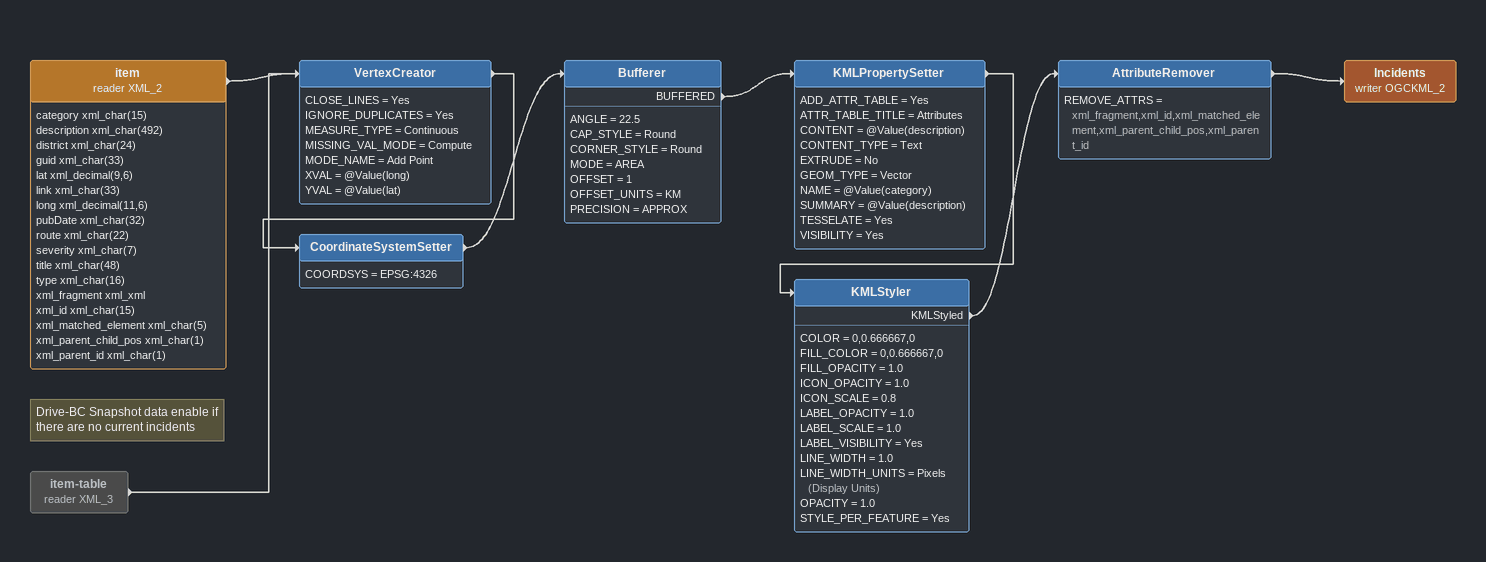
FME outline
item (reader XML_2)
    attributes: category xml_char(15), description xml_char(492), district xml_char(24), guid xml_char(33), lat xml_decimal(9,6), link xml_char(33), long xml_decimal(11,6), pubDate xml_char(32), route xml_char(22), severity xml_char(7), title xml_char(48), type xml_char(16), xml_fragment xml_xml, xml_id xml_char(15), xml_matched_element xml_char(5), xml_parent_child_pos xml_char(1), xml_parent_id xml_char(1)
    -> VertexCreator
Note: Drive-BC Snapshot data enable if there are no current incidents
item-table (reader XML_3) [off]
    -> VertexCreator
VertexCreator
    CLOSE_LINES = Yes
    IGNORE_DUPLICATES = Yes
    MEASURE_TYPE = Continuous
    MISSING_VAL_MODE = Compute
    MODE_NAME = Add Point
    XVAL = @Value(long)
    YVAL = @Value(lat)
    -> CoordinateSystemSetter
CoordinateSystemSetter
    COORDSYS = EPSG:4326
    -> Bufferer
Bufferer
    ANGLE = 22.5
    CAP_STYLE = Round
    CORNER_STYLE = Round
    MODE = AREA
    OFFSET = 1
    OFFSET_UNITS = KM
    PRECISION = APPROX
    BUFFERED -> KMLPropertySetter
KMLPropertySetter
    ADD_ATTR_TABLE = Yes
    ATTR_TABLE_TITLE = Attributes
    CONTENT = @Value(description)
    CONTENT_TYPE = Text
    EXTRUDE = No
    GEOM_TYPE = Vector
    NAME = @Value(category)
    SUMMARY = @Value(description)
    TESSELATE = Yes
    VISIBILITY = Yes
    -> KMLStyler
KMLStyler
    COLOR = 0,0.666667,0
    FILL_COLOR = 0,0.666667,0
    FILL_OPACITY = 1.0
    ICON_OPACITY = 1.0
    ICON_SCALE = 0.8
    LABEL_OPACITY = 1.0
    LABEL_SCALE = 1.0
    LABEL_VISIBILITY = Yes
    LINE_WIDTH = 1.0
    LINE_WIDTH_UNITS = Pixels (Display Units)
    OPACITY = 1.0
    STYLE_PER_FEATURE = Yes
    KMLStyled -> AttributeRemover
AttributeRemover
    REMOVE_ATTRS = xml_fragment,xml_id,xml_matched_element,xml_parent_child_pos,xml_parent_id
    -> Incidents (writer OGCKML_2)
Incidents (writer OGCKML_2)
